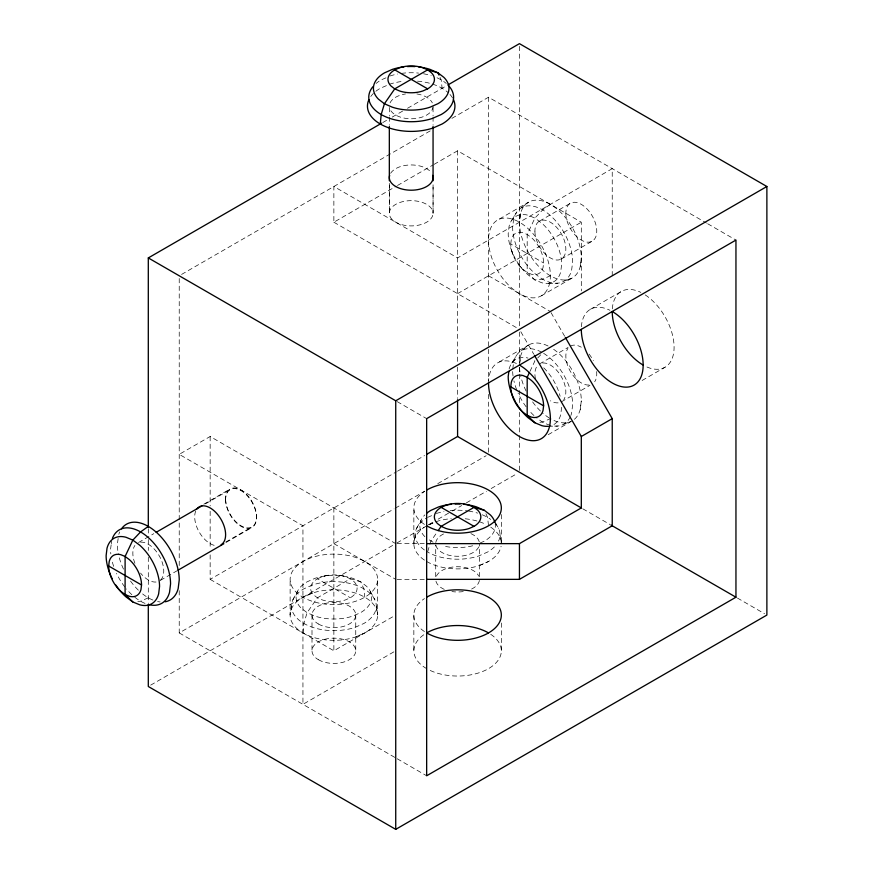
<?xml version="1.0" encoding="UTF-8"?>
<svg xmlns="http://www.w3.org/2000/svg" width="873" height="873" viewBox="0 0 873 873"><rect width="100%" height="100%" fill="white"/><g stroke="black" fill="none" stroke-linecap="round" stroke-linejoin="round"><path stroke-width="0.65" stroke-dasharray="4.37 3.27" d="M389.325 183.45L389.325 213.285L389.325 182.861M433.063 184.803L433.063 213.285A21.869 12.626 0 0 1 400.26 224.219A21.869 12.626 0 0 1 400.26 202.35A21.869 12.626 0 0 1 433.063 213.285L433.063 184.192M435.714 576.715L435.714 544.97M479.463 576.715L479.463 543.639M111.318 543.672L111.591 540.878M520.504 213.579L519.446 222.222A43.737 25.252 60 0 0 546.334 273.151A43.737 25.252 60 0 0 580.25 266.571L581.309 257.928A43.737 25.252 60 0 0 554.41 206.999A43.737 25.252 60 0 0 520.504 213.579L519.446 222.222M548.069 345.992A43.737 25.252 60 0 0 520.504 356.435L519.446 365.078A43.737 25.252 60 0 0 520.253 373.655M580.25 266.571L581.309 257.928M574.412 419.291A43.737 25.252 60 0 0 580.25 409.426L581.309 400.783A43.737 25.252 60 0 0 552.391 348.458M302.942 632.925L303.869 623.464L307.089 612.671L317.401 597.798L350.346 578.777L360.658 581.745L366.584 586.307A37.779 21.814 0 0 1 360.582 612.639L352.757 616.098A37.779 21.814 0 0 1 314.989 616.098L307.089 612.671L301.152 608.121A37.779 21.814 0 0 1 307.165 581.789L314.989 578.319A37.779 21.814 0 0 1 352.757 578.319L360.658 581.745L363.877 588.817L364.805 597.208M519.751 362.611L520.504 356.435M580.25 409.426L581.309 400.783M111.166 544.785L110.565 549.248A42.428 24.499 60 0 0 110.827 553.919M118.15 538.499L117.375 544.25A43.737 25.252 60 0 0 118.422 554.104M510.749 243.982L511.305 239.398A23.233 13.411 60 0 1 522.927 232.687L527.183 234.444L531.428 237.598A23.233 13.411 60 0 1 543.606 262.948L543.05 267.542A23.233 13.411 60 0 1 531.428 274.242L527.183 272.485L522.927 269.331A23.233 13.411 60 0 1 510.749 243.982L543.606 262.948M512.789 368.963L513.662 361.695A42.428 24.499 60 0 1 542.646 352.757M561.623 407.276L560.717 414.74A37.779 21.814 60 0 1 550.612 425.882M291.44 606.146L290.131 615.072L290.131 579.356M415.155 534.712L413.846 543.639L413.846 507.933M427.715 551.649L430.804 541.249L436.696 532.748M529.944 371.451L534.909 360.931L532.606 359.982M292.892 599.806L297.387 591.567M416.607 528.372L421.102 520.144M511.774 220.225L516.663 212.215M511.774 363.081L516.663 355.071M537.713 357.974L541.435 354.045M521.432 207.796L528.503 202.198L497.577 220.051M521.432 350.651L528.503 345.053L497.577 362.906M550.372 204.358L542.646 209.902L534.909 218.075L527.183 234.444L527.183 272.485L534.909 279.938L541.827 282.787A37.779 21.814 60 0 0 560.717 271.885L561.623 264.421A37.779 21.814 60 0 0 541.827 223.204L534.909 218.075L528.001 215.216A37.779 21.814 60 0 0 509.112 226.129L508.195 233.582A37.779 21.814 60 0 0 528.001 274.809L534.909 279.938L542.646 279.185L550.372 275.792M382.767 122.558L387.481 119.841M392.195 117.113L402.802 110.991M407.516 108.274L446.398 85.827M181.584 274.428L430.673 130.612M451.919 118.346L488.52 97.219L706.497 223.062M612.235 275.792L612.235 168.653L457.583 257.928L333.868 186.506L333.868 222.222L396.32 186.167M397.499 185.48L432.844 165.073M434.023 164.397L457.583 150.789L581.309 222.222L581.309 290.949M539.438 221.131L570.375 203.278M150.658 685.141L395.731 543.639L210.153 436.5L179.227 454.353L302.942 525.786L302.942 704.347L395.731 650.778M457.583 293.644L581.309 222.222M561.306 259.019L592.243 241.155M541.315 295.816L572.241 277.952L563.86 281.281M203.802 504.201L230.156 488.989M138.534 542.482L153.812 533.676M205.482 503.83L230.156 489.6M590.366 309.337L621.292 291.484M225.671 542.078L252.024 526.866M160.403 580.37L176.848 570.877M226.183 542.395L252.024 527.478M539.438 363.986L568.083 347.454M210.153 554.868L210.153 579.356L396.32 471.878M397.499 471.191L424.594 455.553M561.306 401.875L589.952 385.342M179.227 590.672L179.227 632.925L394.083 508.883M395.262 508.206L424.769 491.161M437.755 483.664L486.152 455.717M548.189 434.699L571.095 421.473M642.124 380.464L665.03 367.238M396.909 542.962L424.005 527.314M428.719 524.597L433.434 521.879M438.148 519.151L451.112 511.676M452.29 510.989L461.708 505.554M466.422 502.826L486.457 491.259M491.172 488.542L517.089 473.581M210.153 579.356L333.868 650.778L393.396 616.414M311.999 593.204L302.942 597.208A43.737 25.252 0 0 0 299.166 630.448A43.737 25.252 0 0 0 355.748 636.941L364.805 632.925A43.737 25.252 0 0 0 368.57 599.696A43.737 25.252 0 0 0 311.999 593.204L302.942 597.208M426.657 561.503A43.737 25.252 0 0 0 479.463 565.508L488.52 561.503A43.737 25.252 0 0 0 501.091 546.28M355.748 636.941L364.805 632.925M428.927 524.782L434.59 522.272M479.463 565.508L488.52 561.503M148.301 597.819L140.564 601.213L137.803 601.475M385.964 77.839L381.195 79.901A42.428 24.499 0 0 0 376.132 83.426M386.412 85.641L380.268 88.293A43.737 25.252 0 0 0 370.785 96.488M427.584 517.394L433.543 514.819M317.445 578.799L322.257 576.671A23.233 13.411 0 0 1 345.49 576.671L350.346 578.777L353.991 581.582A23.233 13.411 0 0 1 350.302 597.765L345.49 599.904A23.233 13.411 0 0 1 322.257 599.904L317.401 597.798L313.756 594.993A23.233 13.411 0 0 1 317.445 578.799L350.302 597.765M480.052 543.039L484.297 541.205A37.779 21.814 0 0 0 495.155 523.505M563.86 424.136L571.051 421.288M324.09 576.147L327.855 575.329M539.885 422.292L542.646 422.041L550.372 418.647A43.737 25.252 60 0 0 571.073 421.419M548.266 283.43L557.64 283.201M548.266 426.286L557.64 426.057M397.095 543.639L424.278 543.639M397.095 579.356L424.278 579.356M339.881 575.329L343.646 576.147M433.063 542.231L427.835 538.968M707.676 223.75L735.95 240.075M488.52 275.792L550.372 311.508M333.868 222.222L519.446 329.361M397.204 401.635L426.657 418.636M582.782 508.784L610.172 524.597M737.423 598.06L764.519 613.708M333.868 543.639L395.731 579.356M179.227 632.925L396.026 758.091M397.204 758.768L426.657 775.781M518.966 265.152L521.552 268M551.059 312.676L564.645 336.225M520.81 331.718L533.719 354.089M494.718 521.312L498.57 528.372M370.359 591.567L374.855 599.806M440.036 77.381L441.192 79.901L442.12 88.293M485.923 513.739L487.592 517.394L488.52 525.786M511.774 251.075L512.953 254.741M500.022 534.712L501.146 542.362M376.296 606.146L377.616 615.072L377.616 579.356A43.737 25.252 0 0 0 311.999 557.487A43.737 25.252 0 0 0 311.999 601.224A43.737 25.252 0 0 0 377.616 579.356M519.446 46.367L519.446 326.644M519.446 332.078L519.446 362.011M519.446 367.457L519.446 372.902M519.446 374.255L519.446 389.227M519.446 390.58L519.446 405.552M519.446 412.351L519.446 434.121M519.446 435.485L519.446 470.853M501.331 514.546L501.331 542.319M501.331 623.006L501.331 650.778M488.52 97.219L488.52 380.748M488.52 394.378L488.52 454.364M457.583 150.789L457.583 361.673M457.583 367.118L457.583 398.404M433.063 107.499L433.063 115.64M433.063 116.993L433.063 125.134M413.846 615.072L413.846 650.778M389.325 107.499L389.325 115.64M389.325 116.993L389.325 125.134M355.748 615.072L355.748 650.778M333.868 507.922L333.868 650.778M311.999 615.072L311.999 650.778M210.153 436.5L210.153 505.882M210.153 511.327L210.153 549.423M179.227 278.509L179.227 566.13M148.301 528.678L148.301 534.112M148.301 539.558L148.301 550.448M148.301 557.247L148.301 603.505M581.385 326.753A43.737 25.252 60 0 1 609.932 310.275M558.109 402.857A21.869 12.626 60 0 1 550.372 400.783M535.433 378.926A21.869 12.626 60 0 1 536.982 366.267M542.646 363.004A21.869 12.626 60 0 1 561.306 376.612A21.869 12.626 60 0 1 563.772 399.594M589.035 385.004A21.869 12.626 60 0 1 570.375 371.385A21.869 12.626 60 0 1 567.908 348.414M570.375 346.134A21.869 12.626 60 0 1 581.309 347.214M589.035 354.078A21.869 12.626 60 0 1 593.324 360.767M596.641 371.592A21.869 12.626 60 0 1 594.699 381.73M645.18 294.888A43.737 25.252 60 0 1 674.087 347.05A43.737 25.252 60 0 1 645.463 366.3M612.322 308.889A43.737 25.252 60 0 1 640.858 292.411M424.442 631.55A43.737 25.252 0 0 1 424.442 598.594M214.158 545.341A21.869 12.626 60 0 1 197.887 529.573A21.869 12.626 60 0 1 196.763 509.123M490.735 634.311A43.737 25.252 0 0 1 487.865 669.013A43.737 25.252 0 0 1 427.683 669.209M426.657 668.642A43.737 25.252 0 0 1 424.442 634.311M390.646 173.258A21.869 12.626 0 0 1 409.284 164.997A21.869 12.626 0 0 1 430.138 171.261M570.364 416.65A42.428 24.499 60 0 1 551.66 425.642M550.405 425.337A42.428 24.499 60 0 1 535.826 417.196M533.938 415.526A42.428 24.499 60 0 1 529.365 410.79M526.168 406.829A42.428 24.499 60 0 1 518.06 393.068M516.663 389.718A42.428 24.499 60 0 1 513.935 380.868M513.04 375.957A42.428 24.499 60 0 1 512.637 370.076M543.617 353.336A42.428 24.499 60 0 1 572.644 404.712L571.619 413.093A42.428 24.499 60 0 1 570.833 415.515M549.368 418.047A43.737 25.252 60 0 1 542.373 412.809M540.442 411.019A43.737 25.252 60 0 1 531.908 400.914M526.113 391.082A43.737 25.252 60 0 1 520.777 376.198M509.112 368.984A37.779 21.814 60 0 1 528.001 358.072M543.726 367.828A37.779 21.814 60 0 1 560.128 396.233M156.027 582.029A21.869 12.626 60 0 1 140.564 573.103M134.911 563.303A21.869 12.626 60 0 1 134.911 545.439M140.564 542.177A21.869 12.626 60 0 1 160.141 557.465A21.869 12.626 60 0 1 160.141 580.425M145.038 603.407A42.428 24.499 60 0 1 133.744 596.368M131.867 594.699A42.428 24.499 60 0 1 126.421 588.948M124.817 586.972A42.428 24.499 60 0 1 116.502 573.365M113.665 566.37A42.428 24.499 60 0 1 111.853 560.04M160.13 601.934A43.737 25.252 60 0 1 157.587 601.53M152.917 600.078A43.737 25.252 60 0 1 142.255 593.64M138.37 590.192A43.737 25.252 60 0 1 129.826 580.087M123.486 569.109A43.737 25.252 60 0 1 118.695 555.37M118.793 534.341A43.737 25.252 60 0 1 119.721 531.941M433.063 106.146A21.869 12.626 0 0 1 414.053 118.663A21.869 12.626 0 0 1 390.067 109.42M390.067 102.883A21.869 12.626 0 0 1 405.53 93.946M416.858 93.946A21.869 12.626 0 0 1 432.321 102.883M389.98 76.006A42.428 24.499 0 0 1 397.564 74.019M401.405 73.387A42.428 24.499 0 0 1 418.571 73.092M423.503 73.779A42.428 24.499 0 0 1 431.207 75.624M437.024 77.784A42.428 24.499 0 0 1 446.256 83.426M389.325 84.277A43.737 25.252 0 0 1 403.588 81.276M417.534 81.156A43.737 25.252 0 0 1 448.242 92.713M449.988 94.48A43.737 25.252 0 0 1 452.912 98.562M472.697 545.778A37.779 21.814 0 0 1 442.48 545.778M424.878 536.688A37.779 21.814 0 0 1 424.878 514.884M494.336 546.967A42.428 24.499 0 0 1 487.592 552.031L478.797 555.926A42.428 24.499 0 0 1 427.584 552.031M424.42 549.99A42.428 24.499 0 0 1 426.493 518.049M436.369 513.499A42.428 24.499 0 0 1 443.964 511.513M450.206 510.596A42.428 24.499 0 0 1 467.382 510.88M468.572 511.054A42.428 24.499 0 0 1 477.596 513.117M482.3 514.797A42.428 24.499 0 0 1 490.757 519.435M495.22 523.396A42.428 24.499 0 0 1 498.57 541.053M479.375 580.458A21.869 12.626 0 0 1 470.907 589.373M463.247 591.556A21.869 12.626 0 0 1 451.93 591.556M444.27 589.373A21.869 12.626 0 0 1 435.714 579.356M436.467 576.093A21.869 12.626 0 0 1 457.583 566.73A21.869 12.626 0 0 1 478.71 576.093M478.71 546.913A21.869 12.626 0 0 1 454.735 556.166A21.869 12.626 0 0 1 435.714 543.639M435.802 542.548A21.869 12.626 0 0 1 444.27 533.621M470.907 533.621A21.869 12.626 0 0 1 479.375 542.548M424.442 560.117A43.737 25.252 0 0 1 426.657 525.786L435.714 521.77A43.737 25.252 0 0 1 451.243 518.66M465.189 518.769A43.737 25.252 0 0 1 476.942 520.995M479.463 521.77A43.737 25.252 0 0 1 486.436 524.662M490.735 527.161A43.737 25.252 0 0 1 501.331 543.639M424.442 524.411A43.737 25.252 0 0 1 424.442 491.455M488.52 382.931A43.737 25.252 60 0 1 517.143 363.845M513.662 218.839L512.637 227.22A42.428 24.499 60 0 0 538.728 276.621A42.428 24.499 60 0 0 571.619 270.237L572.644 261.856A42.428 24.499 60 0 0 546.563 212.455A42.428 24.499 60 0 0 513.662 218.839M312.654 584.932L303.869 588.817A42.428 24.499 0 0 0 300.214 621.052A42.428 24.499 0 0 0 355.082 627.36L363.877 623.464A42.428 24.499 0 0 0 367.533 591.228A42.428 24.499 0 0 0 312.654 584.932M225.616 498.996A21.869 12.626 60 0 0 248.816 527.859A21.869 12.626 60 0 0 248.816 496.923A21.869 12.626 60 0 0 225.616 498.996M534.909 231.149A21.869 12.626 60 0 0 558.109 260.001A21.869 12.626 60 0 0 558.109 229.075A21.869 12.626 60 0 0 534.909 231.149M565.835 213.296A21.869 12.626 60 0 0 589.035 242.148A21.869 12.626 60 0 0 589.035 211.222A21.869 12.626 60 0 0 565.835 213.296M318.405 623.999A21.869 12.626 0 0 0 354.995 618.335A21.869 12.626 0 0 0 328.215 602.872A21.869 12.626 0 0 0 318.405 623.999M318.405 659.715A21.869 12.626 0 0 0 354.995 654.052A21.869 12.626 0 0 0 328.215 638.589A21.869 12.626 0 0 0 318.405 659.715M488.52 240.075A43.737 25.252 60 0 0 534.909 297.791A43.737 25.252 60 0 0 534.909 235.928A43.737 25.252 60 0 0 488.52 240.075M225.616 499.607A21.869 12.626 60 0 0 248.816 528.46A21.869 12.626 60 0 0 248.816 497.534A21.869 12.626 60 0 0 225.616 499.607"/><path stroke-width="1.31" d="M389.325 180.744L389.325 126.487M433.063 180.744L433.063 126.487M380.268 123.999L381.195 114.538L384.415 103.756L394.727 88.871L427.672 69.851L437.984 72.83L443.91 77.381A37.779 21.814 0 0 1 437.908 103.712L430.083 107.183A37.779 21.814 0 0 1 392.304 107.183L384.415 103.756L378.478 99.195A37.779 21.814 0 0 1 384.48 72.874L392.304 69.404A37.779 21.814 0 0 1 403.817 66.905M108.678 566.01L109.234 561.426A23.233 13.411 60 0 1 120.845 554.715L125.101 556.472L129.357 559.626A23.233 13.411 60 0 1 141.535 584.986L140.968 589.57A23.233 13.411 60 0 1 129.357 596.281L125.101 594.524L120.845 591.37A23.233 13.411 60 0 1 108.678 566.01L141.535 584.986M508.872 371.472L508.195 376.438A37.779 21.814 60 0 0 515.419 401.7M510.749 386.837L511.305 382.254A23.233 13.411 60 0 1 522.927 375.543L527.183 377.3L531.428 380.453A23.233 13.411 60 0 1 543.606 405.803L543.05 410.397A23.233 13.411 60 0 1 531.428 417.098L527.183 415.341L522.927 412.187A23.233 13.411 60 0 1 510.749 386.837L543.606 405.803M529.387 372.629L527.183 377.3L527.183 415.341L534.909 422.794L541.827 425.642A37.779 21.814 60 0 0 548.266 426.286M438.17 530.62L441.116 526.364L474.061 507.344L484.373 510.323L490.299 514.884A37.779 21.814 0 0 1 494.904 522.37M148.301 526.386L140.564 531.93L132.838 540.103L125.101 556.472L125.101 594.524L132.838 601.966L139.745 604.814A37.779 21.814 60 0 0 158.635 593.913L159.552 586.46A37.779 21.814 60 0 0 139.745 545.232L132.838 540.103L125.919 537.244A37.779 21.814 60 0 0 107.03 548.157L106.124 555.61A37.779 21.814 60 0 0 112.191 578.69M148.301 527.314L148.301 257.928L381.588 123.235M448.755 84.463L519.446 43.65L766.876 186.506L766.876 615.072L395.731 829.35L148.301 686.494L148.301 604.869M156.158 532.312L201.958 505.871M148.301 257.928L395.731 400.783L766.876 186.506M178.027 570.2L223.837 543.748M426.952 454.189L457.583 436.5L581.309 507.933L581.309 436.5L534.396 355.267M581.309 436.5L612.235 418.647L565.333 337.404M426.995 543.639L519.446 543.639L581.309 507.933M426.995 579.356L519.446 579.356L612.235 525.786L612.235 418.647M735.95 597.208L426.657 775.781L426.657 418.636L735.95 240.075L735.95 597.208L611.056 525.11M394.771 69.873L399.583 67.745A23.233 13.411 0 0 1 422.816 67.745L427.672 69.851L431.317 72.655A23.233 13.411 0 0 1 427.628 88.85L422.816 90.978A23.233 13.411 0 0 1 399.583 90.978L394.727 88.871L391.071 86.067A23.233 13.411 0 0 1 394.771 69.873L427.628 88.85M441.16 507.377L445.972 505.238A23.233 13.411 0 0 1 469.205 505.238L474.061 507.344L477.706 510.148A23.233 13.411 0 0 1 474.017 526.343L469.205 528.471A23.233 13.411 0 0 1 445.972 528.471L441.116 526.364L437.471 523.56A23.233 13.411 0 0 1 441.16 507.377L474.017 526.343M484.373 510.323L476.472 506.897A37.779 21.814 0 0 0 463.749 504.267M534.909 422.794L528.001 417.665A37.779 21.814 60 0 1 516.019 402.769M132.838 601.966L125.919 596.837A37.779 21.814 60 0 1 115.88 585.085M439.01 75.1L437.984 72.83L430.083 69.404A37.779 21.814 0 0 0 418.571 66.905M519.446 543.639L519.446 579.356M457.583 399.769L457.583 436.5M395.731 400.783L395.731 829.35M643.161 365.078A43.737 25.252 60 0 0 612.235 311.497A43.737 25.252 60 0 0 643.161 365.078A43.737 25.252 60 0 1 612.235 382.931A43.737 25.252 60 0 1 581.309 329.361M426.657 597.208A43.737 25.252 0 0 1 488.52 597.208A43.737 25.252 0 0 1 488.52 632.925A43.737 25.252 0 0 0 426.657 632.925A43.737 25.252 0 0 0 488.52 632.925M196.763 509.123A21.869 12.626 60 0 1 219.57 517.056A21.869 12.626 60 0 1 221.087 544.719M432.735 175.375A21.869 12.626 0 0 1 411.194 190.205A21.869 12.626 0 0 1 389.653 175.375M121.511 528.787A43.737 25.252 60 0 1 156.3 532.235A43.737 25.252 60 0 1 179.227 579.967L178.168 588.598A43.737 25.252 60 0 1 165.139 601.781M148.334 604.52A42.428 24.499 60 0 0 169.548 592.265L170.562 583.895A42.428 24.499 60 0 0 145.769 535.455A42.428 24.499 60 0 0 112.377 538.455M453.447 99.609A43.737 25.252 0 0 1 442.12 123.999L433.063 128.015A43.737 25.252 0 0 1 384.567 126.181A43.737 25.252 0 0 1 368.941 99.609M447.936 84.976A42.428 24.499 0 0 1 441.192 114.538L432.408 118.433A42.428 24.499 0 0 1 382.527 115.28A42.428 24.499 0 0 1 372.749 86.864M407.495 66.588A37.779 21.814 0 0 1 414.893 66.588M426.635 513.28A37.779 21.814 0 0 1 430.88 510.367L438.704 506.897A37.779 21.814 0 0 1 451.428 504.267M455.128 504.027A37.779 21.814 0 0 1 460.049 504.027M426.657 490.069A43.737 25.252 0 0 1 488.52 490.069A43.737 25.252 0 0 1 488.52 525.786A43.737 25.252 0 0 1 426.657 525.786M519.446 365.078A43.737 25.252 60 0 1 550.372 418.647A43.737 25.252 60 0 1 519.446 436.5A43.737 25.252 60 0 1 488.52 382.931"/></g></svg>
